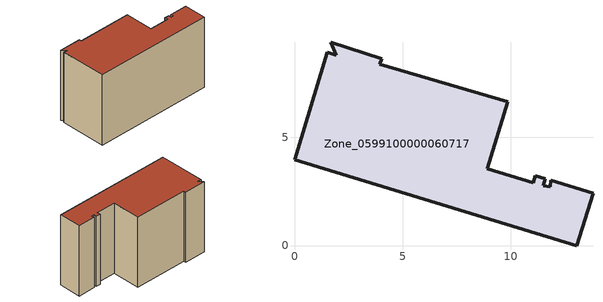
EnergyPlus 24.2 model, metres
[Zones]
Zone_0599100000060717
 floor ground (C_G): 1.52,8.94 1.93,8.8 1.68,9.39 4.03,8.64 3.95,8.39 9.85,6.64 8.91,3.55 11.03,2.9 11.13,3.23 11.59,3.09 11.5,2.76 11.83,2.72 11.85,3.01 13.8,2.42 13.06,0 0,3.96 z0
 wall outside (C_F): 1.52,8.94 0,3.96 13.06,0 13.8,2.42 11.85,3.01 11.83,2.72 11.5,2.76 11.59,3.09 11.13,3.23 11.03,2.9 8.91,3.55 9.85,6.64 3.95,8.39 4.03,8.64 1.68,9.39 1.93,8.8 1.52,8.94 z0:8.2
 roof outside (C_R): 1.93,8.8 1.52,8.94 0,3.96 13.06,0 13.8,2.42 11.85,3.01 11.83,2.72 11.5,2.76 11.59,3.09 11.13,3.23 11.03,2.9 8.91,3.55 9.85,6.64 3.95,8.39 4.03,8.64 1.68,9.39 z8.2
[BUILDING]
Pand.0599100000060717: North Axis=0; Terrain=City; Loads Convergence Tolerance Value=0.04; Temperature Convergence Tolerance Value=0.4; Solar Distribution=FullExterior; Maximum Number of Warmup Days=25; Minimum Number of Warmup Days=1
[Site:Location]
Rotterdam.The.Hague.AP_ZH_NLD Design_Conditions: Latitude=51.96; Longitude=4.45; Time Zone=1; Elevation=-4.5
[SITE:GROUNDTEMPERATURE:BUILDINGSURFACE]
18, 18, 18, 18, 18, 18, 18, 18, 18, 18, 18, 18
[MATERIAL] Thermal Absorptance=0.9; Solar Absorptance=0.7; Visible Absorptance=0.7
Name | Roughness | Thickness | Conductivity | Density | Specific Heat
G.TI.1975-1991 | MediumSmooth | 0.15 | 0.288461 | 540 | 1210
F.TI.1975-1991 | Rough | 0.3 | 0.230769 | 1920 | 840
R.TI.1975-1991 | MediumRough | 0.2 | 0.153846 | 1500 | 1000
[CONSTRUCTION]
C_G: G.TI.1975-1991
C_F: F.TI.1975-1991
C_R: R.TI.1975-1991
[ZONE]
Zone_0599100000060717: Type=1; Multiplier=1; Ceiling Height=Autocalculate; Volume=Autocalculate; Floor Area=autocalculate; Part of Total Floor Area=Yes
[ZONEINFILTRATION:DESIGNFLOWRATE]
Infil_Zone_0599100000060717: Zone or ZoneList or Space or SpaceList=Zone_0599100000060717; Schedule=AlwaysOn; Design Flow Rate Calculation Method=Flow/Area; Flow Rate per Floor Area=0.003; Constant Term Coefficient=1; Temperature Term Coefficient=0; Velocity Term Coefficient=0; Velocity Squared Term Coefficient=0
[HVACTEMPLATE:ZONE:IDEALLOADSAIRSYSTEM]
Zone_0599100000060717: Maximum Heating Supply Air Temperature=50; Minimum Cooling Supply Air Temperature=13; Maximum Heating Supply Air Humidity Ratio=0.0156; Minimum Cooling Supply Air Humidity Ratio=0.0077; Heating Limit=NoLimit; Cooling Limit=NoLimit; Dehumidification Control Type=ConstantSensibleHeatRatio; Cooling Sensible Heat Ratio=0.7; Dehumidification Setpoint=60; Humidification Control Type=None; Humidification Setpoint=30; Outdoor Air Method=None; Outdoor Air Flow Rate per Person=0.00944; Outdoor Air Flow Rate per Zone Floor Area=0; Outdoor Air Flow Rate per Zone=0; Demand Controlled Ventilation Type=None; Outdoor Air Economizer Type=NoEconomizer; Heat Recovery Type=None; Sensible Heat Recovery Effectiveness=0.7; Latent Heat Recovery Effectiveness=0.65
[ZONECONTROL:THERMOSTAT]
ThermostatControl_Zone_0599100000060717: Zone or ZoneList=Zone_0599100000060717; Control Type Schedule=DualSetpointControlType; Control 1=Thermostat_Zone_0599100000060717; Temperature Difference Between Cutout And Setpoint=0
[THERMOSTATSETPOINT:DUALSETPOINT]
Thermostat_Zone_0599100000060717: Heating Setpoint Temperature Schedule=HeatingSetpoint_Zone_0599100000060717; Cooling Setpoint Temperature Schedule=CoolingSetpoint_Zone_0599100000060717
[SCHEDULE:COMPACT]
HeatingSetpoint_Zone_0599100000060717: Through: 12/31, For: AllDays, Until: 24:00, 21
CoolingSetpoint_Zone_0599100000060717: Through: 12/31, For: AllDays, Until: 24:00, 24
DualSetpointControlType: Through: 12/31, For: AllDays, Until: 24:00, 4
AlwaysOn: Through: 12/31, For: AllDays, Until: 24:00, 1
